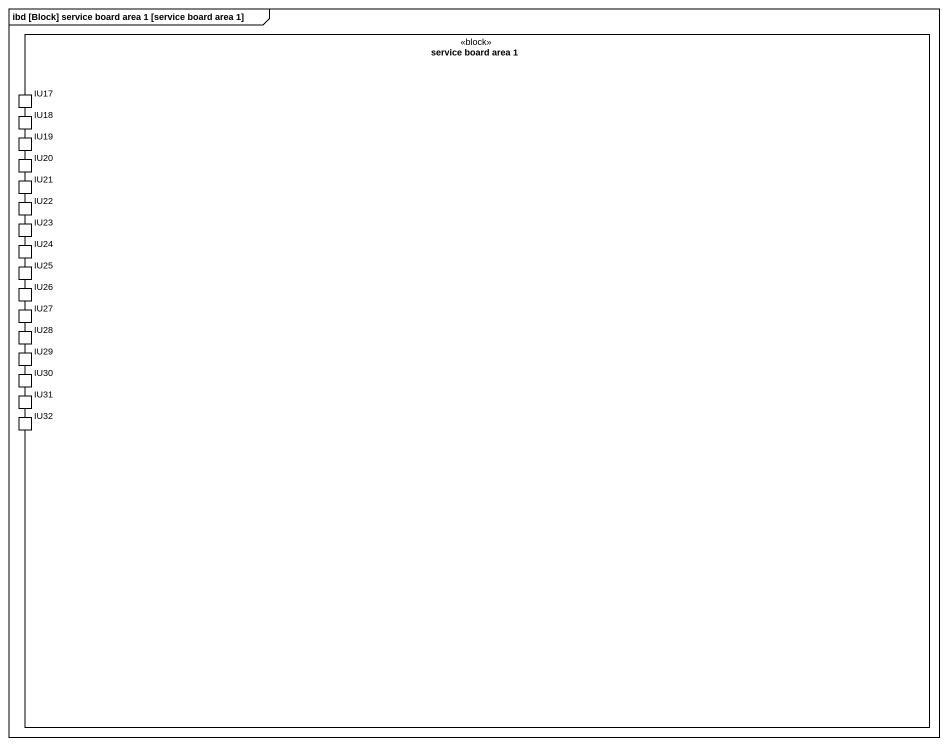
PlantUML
@startuml
mainframe ibd [Block] service board area 1 [service board area 1]
rectangle "service board area 1" as service_board_area_1 <<block>> {
  port IU17
  port IU18
  port IU19
  port IU20
  port IU21
  port IU22
  port IU23
  port IU24
  port IU25
  port IU26
  port IU27
  port IU28
  port IU29
  port IU30
  port IU31
  port IU32
}
@enduml
